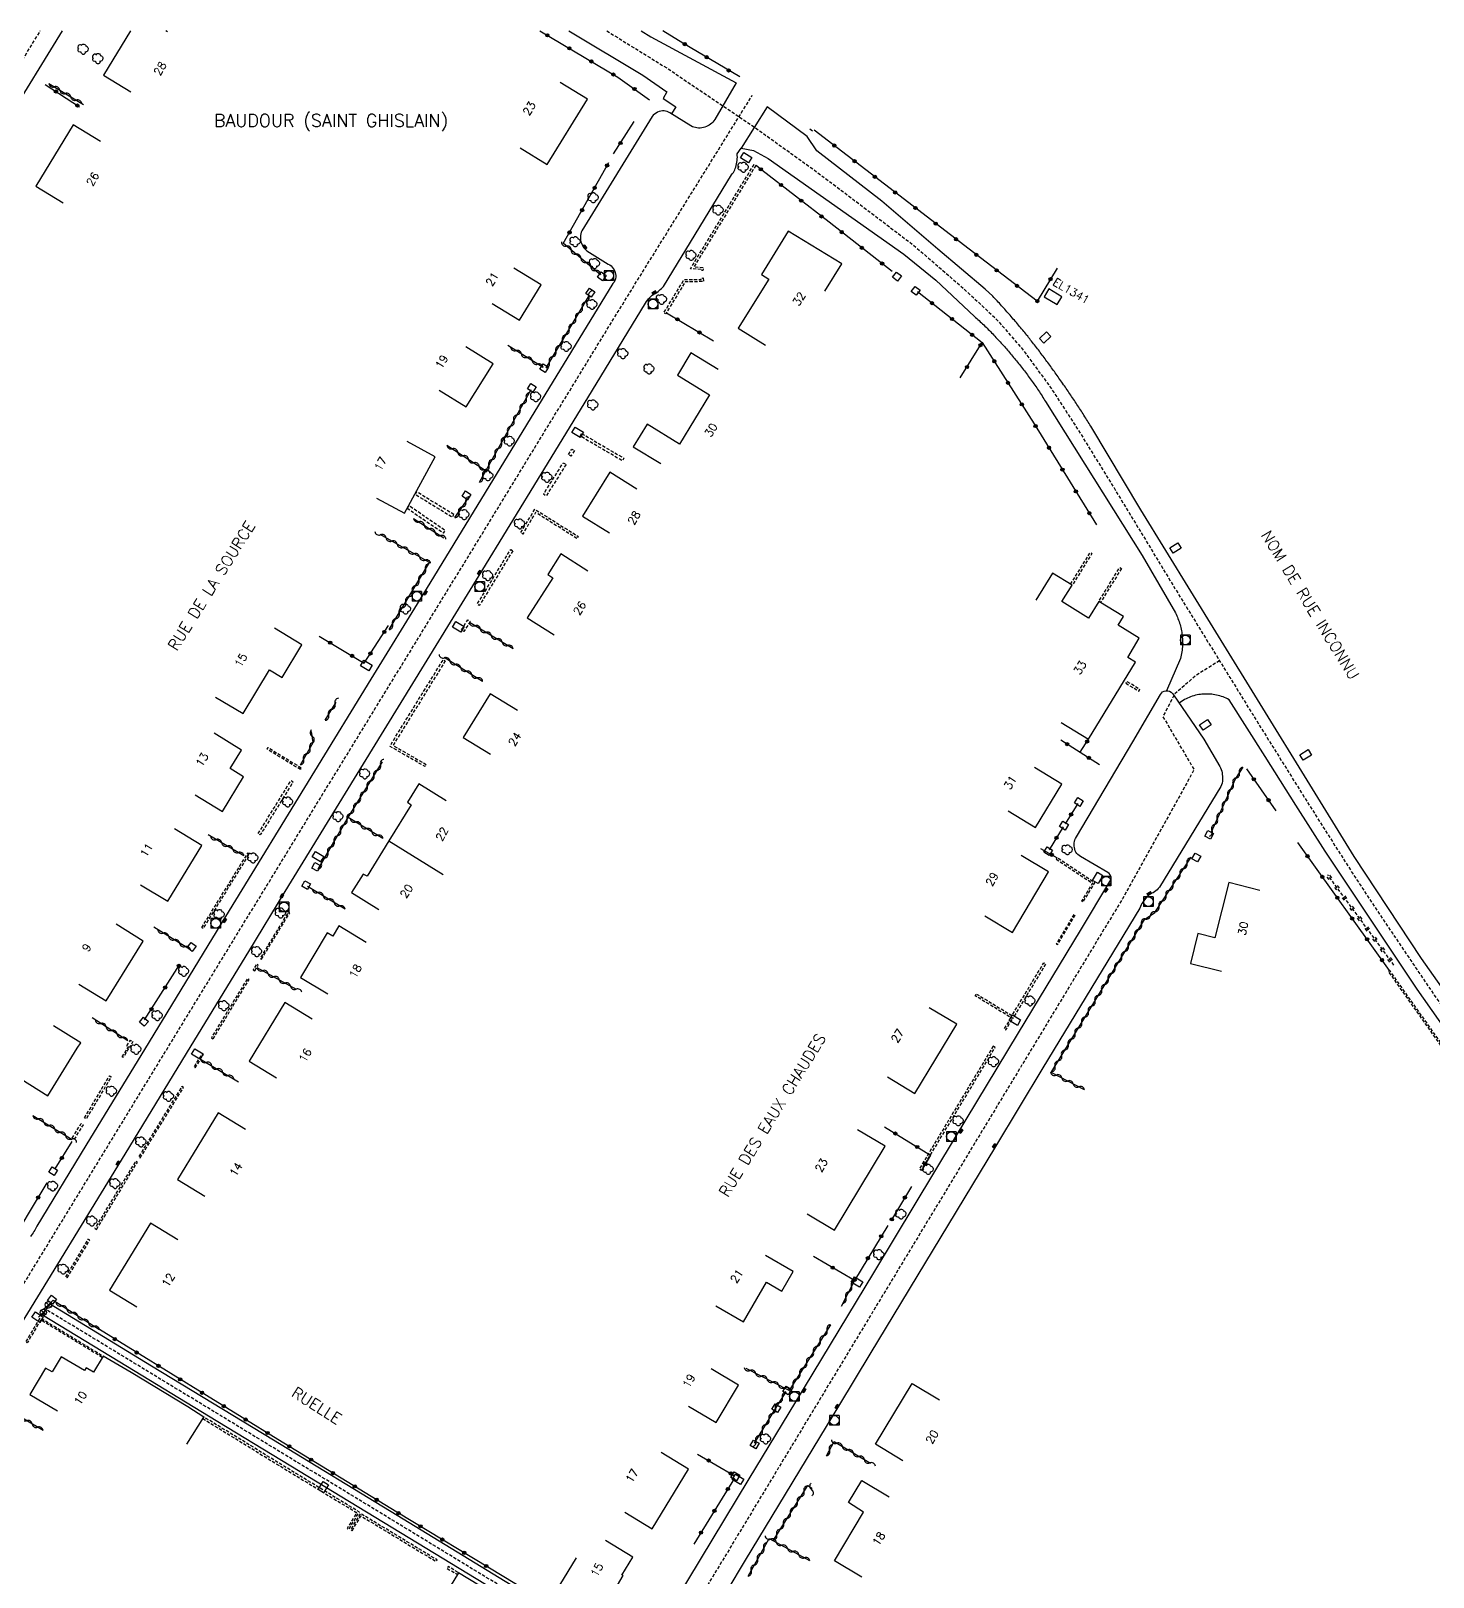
# Model space of a CAD drawing. Header units: millimetres. Extents: x 111999 to 113000, y 130000 to 131000.
# Drawn here: x 112413.9 to 112633, y 130758.4 to 131000 of the extents above; entities that cross this region are included whole.
import ezdxf
from ezdxf.enums import TextEntityAlignment as Align

# ---------------------------------------------------------------- set-up
doc = ezdxf.new("R2010")
doc.units = ezdxf.units.MM
doc.linetypes.add('DASHED', pattern=[0.75, 0.5, -0.25])
doc.layers.get('0').update_dxf_attribs({"linetype": 'CONTINUOUS'})
for name, color, linetype in [('W0001', 6, 'DASHED'), ('W0008', 7, 'CONTINUOUS'), ('W0100', 7, 'CONTINUOUS'), ('W0112', 1, 'DASHED'), ('W0220', 5, 'DASHED'), ('W0300', 7, 'CONTINUOUS'), ('W0310', 3, 'CONTINUOUS'), ('W0322', 7, 'CONTINUOUS'), ('W0400', 7, 'CONTINUOUS'), ('W0420', 7, 'CONTINUOUS'), ('W0454', 7, 'CONTINUOUS'), ('W0980', 7, 'CONTINUOUS'), ('W0984', 7, 'CONTINUOUS'), ('W0989', 7, 'CONTINUOUS'), ('W0991', 7, 'CONTINUOUS'), ('W1102', 7, 'CONTINUOUS'), ('W1471', 7, 'CONTINUOUS')]:
    doc.layers.add(name, color=color, linetype=linetype)
doc.styles.get("Standard").update_dxf_attribs({"font": 'romans.shx', "width": 0.85})

# ---------------------------------------------------------------- blocks, each defined once
blk = doc.blocks.new('T420')
for p, q in [((0.75, 0.75), (-0.75, 0.75)), ((-0.75, 0.75), (-0.75, -0.75)), ((0.75, 0.75), (0.75, -0.75)), ((0.75, -0.75), (-0.75, -0.75))]:
    blk.add_line(p, q)
blk.add_ellipse((0, 0), major_axis=(-0.53, 0.53), ratio=1, start_param=3.926991, end_param=10.210176)
blk = doc.blocks.new('t112o')
at = {"color": 0, "linetype": 'Continuous'}
for p, q in [((-0.5, 0.5), (0.5, 0.5)), ((-0.5, -0.5), (-0.5, 0.5)), ((0.5, 0.5), (0.5, -0.5)), ((0.5, -0.5), (-0.5, -0.5))]:
    blk.add_line(p, q, dxfattribs=at)
blk = doc.blocks.new('T300')
for p, q in [((-0.8, 0.51), (-0.86, 0.34)), ((-0.86, 0.34), (-0.86, 0.17)), ((-0.86, 0.17), (-0.74, 0.06)), ((-0.69, 0.63), (-0.8, 0.51)), ((-0.8, -0.06), (-0.74, 0.06)), ((-0.74, 0.06), (-0.69, 0.11)), ((-0.57, 0.69), (-0.69, 0.63)), ((-0.46, 0.69), (-0.57, 0.69)), ((-0.29, 0.63), (-0.46, 0.69)), ((-0.29, 0.63), (-0.17, 0.74)), ((-0.23, 0.57), (-0.29, 0.63)), ((-0.17, 0.74), (-0.06, 0.8)), ((-0.06, 0.8), (0.06, 0.8)), ((0.06, 0.8), (0.23, 0.74)), ((0.23, 0.74), (0.34, 0.63)), ((0.34, 0.63), (0.4, 0.51)), ((0.46, 0.46), (0.34, 0.46)), ((0.4, 0.51), (0.4, 0.46)), ((0.57, 0.4), (0.46, 0.46)), ((0.57, 0.4), (0.69, 0.29)), ((0.69, 0.29), (0.74, 0.17)), ((0.74, 0.06), (0.69, -0.17)), ((0.74, 0.17), (0.74, 0.06)), ((-0.8, -0.17), (-0.8, -0.06)), ((-0.8, -0.23), (-0.8, -0.17)), ((-0.74, -0.34), (-0.8, -0.23)), ((-0.69, -0.4), (-0.74, -0.34)), ((-0.51, -0.46), (-0.69, -0.4)), ((-0.4, -0.46), (-0.51, -0.46)), ((-0.4, -0.46), (-0.34, -0.46)), ((-0.34, -0.46), (-0.34, -0.4)), ((-0.34, -0.51), (-0.34, -0.46)), ((-0.29, -0.63), (-0.34, -0.51)), ((-0.17, -0.74), (-0.29, -0.63)), ((-0.06, -0.8), (-0.17, -0.74)), ((0.06, -0.8), (-0.06, -0.8)), ((0.17, -0.74), (0.06, -0.8)), ((0.23, -0.69), (0.17, -0.74)), ((0.29, -0.46), (0.23, -0.46)), ((0.29, -0.63), (0.23, -0.69)), ((0.46, -0.4), (0.29, -0.46)), ((0.34, -0.51), (0.29, -0.63)), ((0.34, -0.51), (0.34, -0.46)), ((0.57, -0.34), (0.46, -0.4)), ((0.63, -0.29), (0.57, -0.34)), ((0.69, -0.17), (0.63, -0.29))]:
    blk.add_line(p, q)
blk = doc.blocks.new('T400')
for p, q in [((-0.15, 0.3), (0.15, 0.3)), ((-0.15, -0.25), (-0.15, 0.3)), ((-0.15, 0.15), (0.15, 0.15)), ((-0.15, 0), (0.15, 0)), ((0.15, 0.3), (0.15, -0.25)), ((-0.15, -0.15), (0.15, -0.15)), ((-0.15, -0.25), (-0.15, -0.3)), ((-0.15, -0.3), (0.15, -0.3)), ((0.15, -0.3), (0.15, -0.25))]:
    blk.add_line(p, q)
blk = doc.blocks.new('T454')
for p, q in [((-0.25, 0.25), (0.25, -0.25)), ((-0.25, -0.25), (0.25, 0.25)), ((0.75, 0.75), (0.375, 0.375)), ((-0.375, -0.375), (-0.75, -0.75))]:
    blk.add_line(p, q)
blk.add_ellipse((0, 0), major_axis=(0.354, 0.354), ratio=1, start_param=5.497787143782138, end_param=11.78097245096172)
blk = doc.blocks.new('t220o')
at = {"color": 0, "linetype": 'Continuous'}
for p, q in [((-0.25, 0.25), (0.25, 0.25)), ((-0.25, -0.25), (0.25, -0.25))]:
    blk.add_line(p, q, dxfattribs=at)
blk = doc.blocks.new('t322o')
at = {"color": 0, "linetype": 'Continuous'}
for radius in [0.25, 0.15]:
    blk.add_circle((0, 0), radius, dxfattribs=at)
blk = doc.blocks.new('t310o')
at = {"color": 0, "linetype": 'Continuous'}
for centre, start, end in [((-0.5, 0.38), 216.8699, 323.1304), ((0.5, -0.37), 36.8699, 143.1303)]:
    blk.add_arc(centre, 0.625, start, end, dxfattribs=at)
blk = doc.blocks.new('T1471')
at = {"color": 0, "linetype": 'Continuous', "flags": 128}
blk.add_lwpolyline([(-0.75, -0.5), (-0.75, 0.5), (0.75, 0.5), (0.75, -0.5), (-0.75, -0.5)], dxfattribs=at)

msp = doc.modelspace()

# ---------------------------------------------------------------- linework, layer by layer
at = {"layer": 'W0001', "flags": 128}
for points in [[(112411.98, 130802.9), (112403.74, 130807.94), (112368.61, 130829.43), (112346.7, 130842.84), (112340.26, 130846.77), (112335.82, 130851.07), (112332.56, 130856.54), (112332.43, 130862.93), (112335.04, 130868.79), (112339.44, 130875.94), (112378.76, 130940.05), (112405.82, 130984.39), (112415.39, 131000)], [(112503.9, 131000), (112513.44, 130994.1), (112527.07, 130984.9), (112535.52, 130978.84), (112540.21, 130975.35), (112551.81, 130966.54), (112559.15, 130960.19), (112564.61, 130955.15), (112568.81, 130950.32), (112572.95, 130944.69), (112576.84, 130938.79), (112583.15, 130928.59), (112592.67, 130912.89), (112604.77, 130893.27), (112613.37, 130879.48), (112620.21, 130868.71), (112626.64, 130859.01), (112633.17, 130849.37), (112640.71, 130838.74), (112648.84, 130827.51), (112663.7, 130807.35), (112666.74, 130803.02), (112669.6, 130800.52), (112672.49, 130798.49)], [(112374.95, 130742.18), (112389.62, 130766.21), (112404.74, 130791.05), (112417.41, 130811.78), (112442.27, 130852.52), (112448.53, 130862.78), (112469.36, 130896.82), (112481.93, 130917.34), (112503.27, 130952.25), (112507.74, 130959.51), (112526.63, 130989.94)], [(112599.64, 130901.59), (112596.03, 130899.36), (112592.61, 130896.39), (112590.79, 130892.86), (112595.66, 130884.57), (112584.45, 130864.39), (112552.37, 130811.33), (112524.08, 130764.51), (112506.66, 130735.69), (112476.42, 130685.67), (112474.7, 130682.96), (112468.04, 130680.44), (112458.75, 130665.09)], [(112506.63, 130745.25), (112490.93, 130754.82), (112468, 130768.79), (112443.77, 130783.52), (112426.2, 130794.22), (112416.28, 130800.24)]]:
    msp.add_lwpolyline(points, dxfattribs=at)
at = {"layer": 'W0008', "flags": 128}
for points in [[(112410.18, 130985.83), (112418.86, 131000)], [(112509.29, 131000), (112510.77, 130999.06), (112524.1, 130991.87), (112520.77, 130986.16), (112520.62, 130985.95), (112520.46, 130985.76), (112520.29, 130985.59), (112520.1, 130985.43), (112519.9, 130985.29), (112519.69, 130985.17), (112519.47, 130985.07), (112519.24, 130984.98), (112518.99, 130984.91), (112518.74, 130984.86), (112518.49, 130984.83), (112518.24, 130984.83), (112517.99, 130984.84), (112517.75, 130984.89), (112517.51, 130984.95), (112517.28, 130985.04), (112517.04, 130985.16), (112513.76, 130987.2), (112513.54, 130987.32), (112513.31, 130987.41), (112513.08, 130987.46), (112512.84, 130987.49), (112512.6, 130987.49), (112512.36, 130987.46), (112512.08, 130987.39), (112511.83, 130987.3), (112511.59, 130987.17), (112511.37, 130987.02), (112511.17, 130986.84), (112510.98, 130986.63), (112500.02, 130968.78), (112499.92, 130968.54), (112499.85, 130968.3), (112499.8, 130968.06), (112499.78, 130967.82), (112499.78, 130967.57), (112499.81, 130967.32), (112499.86, 130967.07), (112499.94, 130966.83), (112500.03, 130966.6), (112500.14, 130966.38), (112500.28, 130966.18), (112500.43, 130966), (112500.61, 130965.82), (112500.8, 130965.66), (112504.12, 130963.57), (112504.36, 130963.44), (112504.57, 130963.29), (112504.75, 130963.11), (112504.91, 130962.9), (112505.03, 130962.69), (112505.13, 130962.48), (112505.21, 130962.26), (112505.26, 130962.03), (112505.29, 130961.8), (112505.29, 130961.56), (112505.25, 130961.27), (112505.16, 130961.01), (112505.03, 130960.77), (112504.86, 130960.54), (112484.9, 130927.89), (112475.08, 130911.83), (112467.04, 130898.72), (112458.25, 130884.33), (112444.35, 130861.63), (112432.42, 130842.07), (112422.52, 130825.85), (112414.87, 130813.26), (112414.76, 130813.05), (112414.64, 130812.84), (112414.52, 130812.63), (112414.39, 130812.42), (112414.26, 130812.22), (112414.12, 130812.02), (112413.98, 130811.82), (112413.84, 130811.63)], [(112497.98, 131000), (112509.54, 130993.08), (112513.28, 130990.47), (112512.69, 130989.44), (112514.66, 130988.14), (112514, 130987.05)], [(112640.31, 130842.17), (112631.2, 130855.06), (112620.69, 130870.99), (112599.07, 130906.09), (112587.36, 130925.19), (112579.51, 130938.25), (112579.38, 130938.46), (112579.25, 130938.68), (112579.12, 130938.89), (112578.99, 130939.1), (112578.85, 130939.31), (112578.72, 130939.52), (112578.58, 130939.73), (112578.45, 130939.95), (112578.32, 130940.16), (112578.18, 130940.37), (112578.05, 130940.58), (112577.91, 130940.79), (112577.77, 130941), (112577.64, 130941.21), (112577.5, 130941.42), (112577.36, 130941.62), (112577.23, 130941.83), (112577.09, 130942.04), (112576.95, 130942.25), (112576.81, 130942.46), (112576.67, 130942.67), (112576.53, 130942.87), (112576.39, 130943.08), (112576.25, 130943.29), (112576.11, 130943.5), (112575.97, 130943.7), (112575.83, 130943.91), (112575.69, 130944.12), (112575.55, 130944.32), (112575.4, 130944.53), (112575.26, 130944.73), (112575.12, 130944.94), (112574.98, 130945.14), (112574.83, 130945.35), (112574.69, 130945.55), (112574.54, 130945.76), (112574.4, 130945.96), (112574.26, 130946.16), (112574.11, 130946.36), (112573.97, 130946.56), (112573.83, 130946.77), (112573.68, 130946.97), (112573.54, 130947.17), (112573.39, 130947.37), (112573.25, 130947.57), (112573.1, 130947.77), (112572.96, 130947.97), (112572.81, 130948.17), (112572.66, 130948.37), (112572.52, 130948.57), (112572.37, 130948.76), (112572.22, 130948.96), (112572.08, 130949.16), (112571.93, 130949.36), (112571.78, 130949.56), (112571.63, 130949.75), (112571.48, 130949.95), (112571.33, 130950.15), (112571.18, 130950.35), (112571.03, 130950.54), (112570.88, 130950.74), (112570.73, 130950.93), (112570.58, 130951.13), (112570.43, 130951.32), (112570.27, 130951.52), (112570.12, 130951.71), (112569.97, 130951.91), (112569.81, 130952.1), (112569.66, 130952.29), (112569.5, 130952.49), (112569.35, 130952.68), (112569.19, 130952.87), (112569.04, 130953.06), (112568.88, 130953.26), (112568.71, 130953.45), (112568.55, 130953.65), (112568.39, 130953.84), (112568.23, 130954.03), (112568.07, 130954.23), (112567.9, 130954.42), (112567.74, 130954.61), (112567.58, 130954.8), (112567.41, 130954.99), (112567.25, 130955.19), (112567.08, 130955.38), (112566.91, 130955.57), (112566.75, 130955.76), (112566.58, 130955.94), (112566.41, 130956.13), (112566.25, 130956.32), (112566.08, 130956.51), (112565.91, 130956.7), (112565.74, 130956.88), (112565.57, 130957.07), (112565.4, 130957.26), (112565.23, 130957.44), (112565.05, 130957.63), (112564.88, 130957.81), (112564.71, 130958), (112564.54, 130958.18), (112564.36, 130958.36), (112564.19, 130958.55), (112563.04, 130959.65), (112555.63, 130965.91), (112546.85, 130973.42), (112536.69, 130981.24), (112535.23, 130983.5), (112528.96, 130988.15), (112524.91, 130981.69)], [(112411.9, 130797.13), (112428.06, 130823.59), (112439.54, 130842.38), (112447.98, 130856.16), (112453.66, 130865.52), (112467.29, 130887.77), (112483.95, 130914.93), (112493.63, 130930.77), (112500.94, 130942.7), (112509.96, 130957.48), (112510.1, 130957.71), (112510.26, 130957.93), (112510.43, 130958.14), (112510.6, 130958.34), (112510.8, 130958.53), (112511.01, 130958.7), (112511.23, 130958.85), (112511.47, 130958.99), (112511.7, 130959.14), (112511.92, 130959.3), (112512.09, 130959.45), (112512.26, 130959.6), (112512.43, 130959.76), (112512.59, 130959.92), (112512.74, 130960.09), (112523.4, 130977.52), (112523.54, 130977.7), (112523.67, 130977.89), (112523.79, 130978.09), (112523.89, 130978.3), (112523.98, 130978.51), (112524.06, 130978.73), (112524.13, 130978.98), (112524.19, 130979.24), (112524.23, 130979.49), (112524.27, 130979.75), (112524.29, 130980), (112524.3, 130980.26), (112524.29, 130980.52), (112524.27, 130980.78), (112524.91, 130981.69), (112526.82, 130981.34), (112529.13, 130980.05), (112550.32, 130965.11), (112555.31, 130961.06), (112561.33, 130955.4), (112561.52, 130955.23), (112561.7, 130955.07), (112561.89, 130954.9), (112562.07, 130954.74), (112562.25, 130954.57), (112562.43, 130954.4), (112562.61, 130954.23), (112562.79, 130954.06), (112562.97, 130953.89), (112563.15, 130953.72), (112563.32, 130953.54), (112563.5, 130953.37), (112563.67, 130953.19), (112563.85, 130953.02), (112564.02, 130952.84), (112564.19, 130952.66), (112564.36, 130952.48), (112564.53, 130952.3), (112564.69, 130952.12), (112564.86, 130951.94), (112565.03, 130951.76), (112565.2, 130951.58), (112565.36, 130951.4), (112565.53, 130951.22), (112565.69, 130951.04), (112565.86, 130950.86), (112566.02, 130950.67), (112566.18, 130950.49), (112566.35, 130950.31), (112566.51, 130950.12), (112566.67, 130949.94), (112566.83, 130949.75), (112566.99, 130949.56), (112567.15, 130949.38), (112567.31, 130949.19), (112567.46, 130949), (112567.62, 130948.81), (112567.78, 130948.62), (112567.93, 130948.43), (112568.09, 130948.24), (112568.24, 130948.05), (112568.39, 130947.86), (112568.55, 130947.66), (112568.7, 130947.46), (112568.85, 130947.27), (112569.01, 130947.07), (112569.16, 130946.87), (112569.31, 130946.67), (112569.46, 130946.47), (112569.61, 130946.26), (112569.76, 130946.06), (112569.91, 130945.86), (112570.06, 130945.66), (112570.21, 130945.45), (112570.35, 130945.25), (112570.5, 130945.04), (112570.64, 130944.84), (112570.79, 130944.63), (112570.93, 130944.43), (112571.07, 130944.22), (112571.21, 130944.01), (112571.35, 130943.8), (112571.49, 130943.59), (112571.63, 130943.39), (112571.77, 130943.18), (112571.91, 130942.97), (112572.04, 130942.75), (112572.18, 130942.54), (112572.31, 130942.33), (112572.45, 130942.12), (112587.57, 130918.02), (112592.74, 130909.09), (112592.85, 130908.86), (112592.95, 130908.64), (112593.05, 130908.41), (112593.14, 130908.18), (112593.23, 130907.95), (112593.31, 130907.72), (112593.39, 130907.48), (112593.46, 130907.25), (112593.52, 130907.01), (112593.58, 130906.77), (112593.64, 130906.53), (112593.68, 130906.29), (112593.73, 130906.04), (112593.76, 130905.8), (112593.8, 130905.55), (112593.82, 130905.3), (112593.85, 130905.04), (112593.86, 130904.78), (112593.87, 130904.52), (112593.87, 130904.26), (112593.86, 130904), (112593.85, 130903.75), (112593.82, 130903.49), (112593.79, 130903.23), (112593.76, 130902.98), (112593.71, 130902.72), (112593.66, 130902.47), (112593.61, 130902.21), (112593.54, 130901.96), (112591.36, 130896.9)], [(112514.74, 130754.86), (112526.12, 130773.78), (112533.43, 130785.8), (112545.6, 130805.98), (112558.4, 130827.14), (112568.25, 130843.47), (112577.89, 130859.45), (112582.52, 130867.12), (112582.65, 130867.38), (112582.69, 130867.65), (112582.66, 130867.94), (112582.56, 130868.17), (112582.4, 130868.36), (112582.19, 130868.49), (112577.9, 130871.01), (112577.68, 130871.15), (112577.49, 130871.3), (112577.33, 130871.48), (112577.19, 130871.68), (112577.08, 130871.9), (112577, 130872.14), (112576.95, 130872.4), (112576.92, 130872.65), (112576.91, 130872.89), (112576.93, 130873.14), (112576.98, 130873.38), (112577.05, 130873.61), (112577.15, 130873.84), (112577.27, 130874.07), (112586.07, 130888.93), (112590.41, 130896.31), (112590.55, 130896.55), (112590.74, 130896.74), (112590.98, 130896.85), (112591.26, 130896.91), (112591.57, 130896.89), (112591.84, 130896.82), (112592.08, 130896.69), (112592.29, 130896.5), (112592.46, 130896.25), (112597.18, 130889.34), (112599.68, 130885.1), (112599.79, 130884.85), (112599.89, 130884.61), (112599.97, 130884.36), (112600.03, 130884.1), (112600.07, 130883.84), (112600.1, 130883.58), (112600.12, 130883.31), (112600.11, 130883.03), (112600.08, 130882.76), (112600.02, 130882.49), (112599.94, 130882.23), (112599.84, 130881.97), (112590.26, 130866.22), (112590.07, 130866.02), (112589.88, 130865.83), (112589.68, 130865.66), (112589.46, 130865.49), (112589.27, 130865.36), (112589.06, 130865.26), (112588.85, 130865.15), (112588.65, 130865.03), (112588.47, 130864.89), (112588.28, 130864.7), (112588.11, 130864.51), (112587.94, 130864.31), (112587.79, 130864.1), (112587.64, 130863.89), (112587.51, 130863.67), (112587.39, 130863.44), (112587.27, 130863.2), (112587.17, 130862.96), (112572.03, 130838), (112564.61, 130825.69), (112544.98, 130793.28), (112540.25, 130785.4), (112525.53, 130761.06), (112519.77, 130751.49)], [(112642.87, 130832.75), (112630.49, 130850.27), (112616.12, 130871.87), (112611.56, 130879.03), (112606.75, 130886.63), (112601.13, 130895.5), (112600.9, 130895.63), (112600.66, 130895.74), (112600.42, 130895.85), (112600.18, 130895.95), (112599.93, 130896.03), (112599.68, 130896.11), (112599.43, 130896.17), (112599.17, 130896.23), (112598.92, 130896.28), (112598.66, 130896.32), (112598.41, 130896.35), (112598.16, 130896.37), (112597.91, 130896.39), (112597.65, 130896.4), (112597.4, 130896.4), (112597.14, 130896.39), (112596.89, 130896.37), (112596.64, 130896.34), (112596.38, 130896.31), (112596.12, 130896.26), (112595.87, 130896.21), (112595.61, 130896.14), (112595.36, 130896.06), (112595.12, 130895.98), (112594.88, 130895.88), (112594.64, 130895.77), (112594.41, 130895.65), (112594.17, 130895.53), (112593.32, 130894.99)]]:
    msp.add_lwpolyline(points, dxfattribs=at)
msp.add_lwpolyline([(112429.03, 130791.35), (112441.68, 130783.62), (112454.51, 130775.83), (112486.14, 130756.58), (112506.08, 130744.42), (112507.18, 130746.08), (112487.1, 130758.32), (112471.14, 130768.05), (112451.81, 130779.82), (112432.74, 130791.39), (112416.82, 130801.11), (112415.75, 130799.38)], close=True, dxfattribs=at)
at = {"layer": 'W0100', "flags": 128}
for points in [[(112429.48, 131000), (112425.25, 130993.09), (112429.51, 130990.48)], [(112435.26, 130999.86), (112435.02, 131000)], [(112490.35, 130981.74), (112494.6, 130979.12), (112500.89, 130989.32), (112496.63, 130991.94)], [(112424.8, 130982.7), (112420.54, 130985.31), (112414.68, 130975.75), (112418.94, 130973.14)], [(112537.99, 130959.33), (112540.6, 130963.6), (112532.24, 130968.7), (112528.06, 130961.95), (112529.2, 130961.24), (112524.43, 130953.55), (112528.68, 130950.92)], [(112486.01, 130957.4), (112490.28, 130954.79), (112493.67, 130960.35), (112489.4, 130962.95)], [(112477.7, 130943.89), (112481.94, 130941.25), (112486.15, 130948), (112481.9, 130950.64)], [(112521.32, 130947.09), (112517.05, 130949.69), (112514.94, 130946.22), (112519.95, 130943.13), (112515.28, 130935.44), (112510.19, 130938.54), (112508.04, 130935), (112512.32, 130932.41)], [(112467.91, 130927.01), (112472.31, 130924.63), (112477.1, 130933.48), (112472.7, 130935.85)], [(112508.6, 130928.43), (112504.35, 130931.07), (112500.08, 130924.21), (112504.32, 130921.57)], [(112500.95, 130915.6), (112496.73, 130918.3), (112494.68, 130915.07), (112495.47, 130914.56), (112491.48, 130908.31), (112495.69, 130905.62)], [(112574.91, 130891.96), (112579.18, 130889.35), (112586.51, 130901.38), (112585.31, 130902.13), (112587.09, 130905.13), (112583.82, 130907.14), (112584.64, 130908.51), (112580.78, 130910.86), (112579.17, 130908.23), (112575.02, 130910.83), (112576.61, 130913.38), (112573.56, 130915.29), (112570.91, 130911.05)], [(112442.78, 130895.91), (112447.06, 130893.33), (112451.19, 130900.16), (112453.17, 130898.97), (112456.27, 130904.09), (112451.99, 130906.67)], [(112489.93, 130893.83), (112485.67, 130896.45), (112481.46, 130889.62), (112485.71, 130887)], [(112439.59, 130880.63), (112443.86, 130878.03), (112447.16, 130883.45), (112445.03, 130884.74), (112446.83, 130887.65), (112442.57, 130890.28)], [(112566.61, 130878.16), (112570.89, 130875.57), (112574.98, 130882.33), (112570.7, 130884.91)], [(112478.79, 130879.72), (112474.55, 130882.36), (112472.76, 130879.48), (112473.33, 130879.11), (112469.84, 130873.46), (112466.47, 130867.93), (112465.82, 130868.26), (112464.03, 130865.38), (112468.27, 130862.74)], [(112431.04, 130866.61), (112435.31, 130864.01), (112440.61, 130872.72), (112436.34, 130875.32)], [(112562.98, 130861.72), (112567.28, 130859.16), (112572.92, 130868.63), (112568.62, 130871.19)], [(112605.94, 130865.71), (112601.09, 130866.93), (112598.91, 130858.3), (112596.26, 130858.98), (112595.08, 130854.31), (112599.93, 130853.08)], [(112421.43, 130851.08), (112425.68, 130848.44), (112431.47, 130857.78), (112427.23, 130860.42)], [(112466.32, 130857.58), (112462.03, 130860.16), (112461.07, 130858.56), (112460.22, 130859.07), (112456.04, 130852.11), (112460.33, 130849.54)], [(112457.88, 130845.59), (112453.61, 130848.2), (112448.01, 130839.02), (112452.27, 130836.41)], [(112547.76, 130836.57), (112552.04, 130833.98), (112558.57, 130844.8), (112554.29, 130847.38)], [(112412.33, 130836.27), (112416.59, 130833.64), (112421.15, 130841.05), (112421.7, 130841.92), (112417.46, 130844.57)], [(112447.43, 130828.36), (112443.16, 130830.96), (112436.82, 130820.57), (112441.08, 130817.96)], [(112535.19, 130815.2), (112539.48, 130812.62), (112547.37, 130825.75), (112543.08, 130828.32)], [(112436.88, 130811.11), (112432.61, 130813.73), (112426.2, 130803.28), (112430.47, 130800.66)], [(112520.92, 130800.83), (112525.24, 130798.3), (112528.86, 130804.5), (112531.26, 130803.1), (112533.04, 130806.15), (112528.72, 130808.67)], [(112438.27, 130779.2), (112440.96, 130783.42), (112438.46, 130785.01), (112429.6, 130790.39), (112425.19, 130792.97), (112423.72, 130790.45), (112422.53, 130791.14), (112422.3, 130790.71), (112418.64, 130792.83), (112417.23, 130790.48), (112416.22, 130791.08), (112413.77, 130786.96), (112418.07, 130784.4)], [(112516.69, 130785.13), (112520.98, 130782.56), (112524.49, 130788.43), (112520.2, 130790.99)], [(112550.14, 130776.61), (112545.86, 130779.19), (112551.59, 130788.7), (112555.87, 130786.12)], [(112506.7, 130768.56), (112510.98, 130765.96), (112516.66, 130775.29), (112512.39, 130777.89)], [(112543.75, 130758.43), (112539.46, 130760.99), (112543.99, 130768.57), (112541.65, 130770.07), (112543.74, 130773.54), (112548.03, 130770.96)], [(112499.09, 130761.46), (112496.51, 130757.18), (112503.22, 130753.14), (112506.47, 130758.66), (112506.27, 130758.74), (112507.99, 130761.55), (112503.72, 130764.16)], [(112490.76, 130738.41), (112495.03, 130735.81), (112497.88, 130740.49), (112498.32, 130740.22), (112500.28, 130743.45), (112499.87, 130743.72), (112500.04, 130744.02), (112492.31, 130748.78), (112493.83, 130751.23), (112485.72, 130756.23), (112485.64, 130756.15), (112480.74, 130759.11), (112478.15, 130754.84)]]:
    msp.add_lwpolyline(points, dxfattribs=at)
msp.add_lwpolyline([(112572.23, 130958.47), (112574.29, 130957.27), (112574.99, 130958.48), (112572.96, 130959.69)], close=True, dxfattribs=at)
at = {"layer": 'W0112', "flags": 128}
msp.add_lwpolyline([(112536.05, 130984.35), (112535.61, 130984.67)], dxfattribs=at)
for points in [[(112527.18, 130978.97), (112517.5, 130963.13), (112518.96, 130963.04), (112518.93, 130962.56), (112518.62, 130962.57), (112518.63, 130962.74), (112516.96, 130962.85), (112526.91, 130979.14)], [(112518.94, 130961.41), (112519.01, 130960.83), (112516.15, 130960.81), (112513.1, 130955.8), (112512.82, 130955.97), (112515.96, 130961.14), (112518.64, 130961.16), (112518.61, 130961.37)], [(112499.97, 130937.11), (112506.58, 130933.24), (112506.34, 130932.83), (112499.73, 130936.71)], [(112498.83, 130934.43), (112498.3, 130933.57), (112497.89, 130933.83), (112498.42, 130934.68)], [(112497.53, 130932.26), (112494.42, 130927.33), (112494, 130927.6), (112497.1, 130932.53)], [(112480, 130924.43), (112474.17, 130928), (112473.93, 130927.63), (112479.77, 130924.05)], [(112472.69, 130925.44), (112478.37, 130921.55), (112478.65, 130921.94), (112472.96, 130925.83)], [(112499.24, 130920.7), (112492.77, 130924.76), (112490.76, 130921.39), (112490.44, 130921.58), (112492.65, 130925.28), (112499.44, 130921.02)], [(112489.2, 130918.78), (112483.98, 130910.23), (112483.66, 130910.43), (112488.88, 130918.98)], [(112576.35, 130913.54), (112579.44, 130918.51), (112579.69, 130918.36), (112576.61, 130913.38)], [(112584.3, 130916.01), (112581.03, 130910.7), (112580.78, 130910.86), (112584.04, 130916.17)], [(112482.57, 130907.72), (112481.57, 130906.18), (112481.19, 130906.43), (112482.19, 130907.97)], [(112478.66, 130901.58), (112470.52, 130888.41), (112470.51, 130888.36), (112475.69, 130885.38), (112475.51, 130885.06), (112470.06, 130888.2), (112470.19, 130888.57), (112478.35, 130901.77)], [(112585, 130898.09), (112587.03, 130896.85), (112587.19, 130897.12), (112585.16, 130898.36)], [(112456.04, 130884.58), (112450.81, 130887.78), (112450.97, 130888.04), (112456.2, 130884.84)], [(112449.43, 130874.59), (112454.55, 130882.87), (112454.88, 130882.67), (112449.76, 130874.39)], [(112440.62, 130859.9), (112447.85, 130871.6), (112448.05, 130871.48), (112440.82, 130859.77)], [(112574.09, 130870.59), (112579.79, 130866.84), (112578.08, 130864.05), (112578.31, 130863.91), (112580.15, 130866.92), (112574.24, 130870.81)], [(112449.93, 130854.96), (112454.36, 130862.2), (112454.15, 130862.33), (112449.72, 130855.09)], [(112576.89, 130861.97), (112574.13, 130857.35), (112574.32, 130857.24), (112577.08, 130861.85)], [(112448.91, 130853.17), (112449.45, 130854.06), (112449.19, 130854.22), (112448.65, 130853.32)], [(112561.65, 130849.53), (112567.2, 130846.15), (112572.18, 130854.39), (112572.47, 130854.21), (112567.31, 130845.69), (112561.47, 130849.24)], [(112643.32, 130828.61), (112626.02, 130853.09), (112626.18, 130853.2), (112643.48, 130828.72)], [(112442.38, 130842.52), (112448.01, 130851.79), (112447.75, 130851.94), (112442.12, 130842.68)], [(112567.04, 130845.85), (112565.98, 130844.09), (112566.25, 130843.93), (112567.31, 130845.69)], [(112428.17, 130839.71), (112429.17, 130841.28), (112429.31, 130841.19), (112428.32, 130839.62)], [(112428.93, 130841.42), (112429.48, 130842.33), (112429.87, 130842.09), (112429.32, 130841.19)], [(112564.28, 130841.38), (112554.14, 130824.55), (112552.73, 130822.21), (112553.05, 130822.02), (112554.45, 130824.36), (112564.59, 130841.2)], [(112439.59, 130838), (112440.85, 130840.06), (112440.66, 130840.18), (112439.39, 130838.12)], [(112422.3, 130830.16), (112426.19, 130836.74), (112426.46, 130836.58), (112422.56, 130830)], [(112431, 130823.93), (112437.75, 130834.91), (112437.49, 130835.06), (112430.75, 130824.09)], [(112420.37, 130827.02), (112421.78, 130829.3), (112422.09, 130829.11), (112420.67, 130826.83)], [(112424.19, 130812.76), (112430.55, 130823.25), (112430.28, 130823.41), (112423.92, 130812.93)], [(112419.59, 130805.17), (112423.11, 130811.05), (112422.84, 130811.21), (112419.32, 130805.33)], [(112425.06, 130792.75), (112415.48, 130798.59), (112413.33, 130795.02), (112413.11, 130795.15), (112415.4, 130798.94), (112425.19, 130792.97)], [(112440.76, 130783.21), (112453.55, 130775.35), (112464.83, 130768.49), (112463.32, 130766.03), (112463.58, 130765.88), (112465.25, 130768.59), (112453.71, 130775.61), (112440.92, 130783.47)], [(112464.12, 130765.68), (112465.5, 130767.98), (112477.23, 130760.87), (112477.38, 130761.12), (112465.4, 130768.38), (112463.87, 130765.84)], [(112478.97, 130759.79), (112480.57, 130758.85), (112480.73, 130759.12), (112479.13, 130760.07)]]:
    msp.add_lwpolyline(points, close=True, dxfattribs=at)
at = {"layer": 'W0220', "flags": 128}
msp.add_lwpolyline([(112626.89, 130854.05), (112616.53, 130868.14)], dxfattribs=at)
at = {"layer": 'W0310', "flags": 128}
for points in [[(112416.73, 130991.77), (112422.15, 130988.48)], [(112502.94, 130961.91), (112497.11, 130966.78)], [(112494.41, 130947.38), (112501.2, 130958.7)], [(112493.95, 130947.42), (112488.44, 130950.84)], [(112484.03, 130929.52), (112492.07, 130943.97)], [(112478.93, 130935.27), (112484.91, 130931.37)], [(112480.16, 130923.97), (112482.25, 130926.96)], [(112473.71, 130923.84), (112478.43, 130920.81)], [(112469.91, 130906.46), (112476.19, 130916.93), (112468.47, 130921.33)], [(112489.27, 130903.46), (112482.46, 130907.56)], [(112484.5, 130898.38), (112478.49, 130902.09)], [(112459.92, 130892.3), (112461.59, 130895.13)], [(112456.04, 130885.33), (112458.02, 130888.83), (112457.78, 130890.52)], [(112458.81, 130869.04), (112463.48, 130877.11), (112468.85, 130885.8)], [(112603.28, 130884.95), (112602.13, 130883.2), (112598.27, 130874.7)], [(112468.93, 130873.81), (112463.48, 130877.12)], [(112447.2, 130871.13), (112441.63, 130874.39)], [(112578.55, 130834.56), (112573.33, 130837.27), (112579.41, 130847.23), (112587.89, 130861.18), (112589.52, 130862.25), (112595.2, 130870.93)], [(112463.02, 130862.77), (112457.16, 130866.35)], [(112438.85, 130856.41), (112433.11, 130859.98)], [(112449.23, 130853.66), (112455.36, 130850.27)], [(112429.04, 130842.22), (112423.5, 130845.8)], [(112440.44, 130839.35), (112446.36, 130835.83)], [(112414.24, 130830.54), (112420.37, 130826.78)], [(112542.58, 130804.77), (112540.51, 130800.68)], [(112424.63, 130797.08), (112417.4, 130801.62)], [(112538.84, 130797.85), (112532.4, 130787.59), (112525.67, 130791.02)], [(112415.84, 130781.34), (112407.93, 130786.01)], [(112531.88, 130787.36), (112530.41, 130785.1), (112526.95, 130779.33)], [(112538.22, 130777.4), (112539.42, 130779.59), (112545.08, 130776.21)], [(112529.92, 130764.22), (112535.29, 130772.72), (112535.86, 130772.4), (112535.89, 130771.98)], [(112525.97, 130758.58), (112529.29, 130764.48), (112535.56, 130761)]]:
    msp.add_lwpolyline(points, dxfattribs=at)
at = {"layer": 'W0322', "flags": 128}
for points in [[(112493.46, 131000), (112505.62, 130992.79), (112510.59, 130989.24)], [(112524.66, 130992.81), (112515.8, 130998.1), (112512.67, 131000)], [(112416.16, 130991.63), (112421.53, 130988.12)], [(112504.97, 130980.79), (112508.16, 130985.84)], [(112574.25, 130962.94), (112571.15, 130957.76), (112560.5, 130965.88), (112536.3, 130984.5)], [(112497.1, 130966.77), (112504.22, 130979.46)], [(112548.48, 130962.42), (112538.64, 130970.1), (112528.13, 130978.26), (112527.22, 130978.97)], [(112562.56, 130951.28), (112552.45, 130959.25)], [(112513.22, 130955.95), (112520.58, 130951.58)], [(112559.12, 130945.81), (112562.57, 130951.33), (112570.68, 130938.6), (112580.41, 130922.84)], [(112458.97, 130905.46), (112466, 130901.22), (112469.79, 130907.08)], [(112577.88, 130887.29), (112579.18, 130889.35)], [(112580.9, 130885.36), (112574.83, 130889.18)], [(112603.83, 130884.71), (112608.45, 130878.17)], [(112577.51, 130879.28), (112575.51, 130876.11)], [(112575.2, 130875.63), (112573.03, 130872.07)], [(112626.19, 130853.2), (112611.88, 130873.18)], [(112571.68, 130872.26), (112574.24, 130870.81)], [(112431.69, 130845.47), (112437.14, 130854.07)], [(112417.71, 130822.2), (112420.35, 130826.48)], [(112547.29, 130828.8), (112554.45, 130824.36), (112553.05, 130821.98)], [(112394.78, 130819.37), (112408.47, 130811.25), (112410.29, 130811.13), (112411.95, 130812.44), (112413.38, 130814.94), (112416.45, 130820.04)], [(112551.51, 130819.46), (112548.37, 130814.23)], [(112547.82, 130813.38), (112542.58, 130804.78), (112536.19, 130808.53)], [(112500.43, 130750.8), (112487.82, 130758.49), (112471.09, 130768.59), (112452.5, 130779.95), (112424.62, 130797.09)], [(112518.09, 130777.66), (112523.79, 130774.31)], [(112523.87, 130773.89), (112517.51, 130763.59)]]:
    msp.add_lwpolyline(points, dxfattribs=at)
at = {"layer": 'W1102', "flags": 128}
msp.add_lwpolyline([(112469.84, 130873.46), (112478.35, 130868.2)], dxfattribs=at)

# ---------------------------------------------------------------- block references
at = {"layer": 'W0112'}
for p, rotation in [((112503.13, 130961.66), 235.046302837615), ((112549.24, 130961.62), 322.5206060815997), ((112501.34, 130959.1), 55.04630283711233), ((112552.15, 130959.39), 142.5206060815997), ((112494.12, 130947.3), 237.9631095928395), ((112492.2, 130944.24), 57.96310959239898), ((112481.98, 130927.44), 326.8634309565751), ((112577.66, 130879.53), 237.7003598993346), ((112575.33, 130875.84), 238.4301628740663), ((112598.01, 130874.4), 240.616283656602), ((112572.87, 130871.85), 58.43016287403155), ((112458.5, 130869.4), 241.1425110791822), ((112596.01, 130870.86), 60.61628365688135), ((112456.93, 130866.55), 61.14251107881137), ((112439.03, 130856.89), 322.5069943229558), ((112431.58, 130845.19), 320.1358277288257), ((112417.39, 130821.86), 328.8906102615645), ((112417.23, 130801.76), 322.4286141147194), ((112532.1, 130787.58), 238.251693608358), ((112530.39, 130784.81), 58.25169360838929), ((112527, 130779.16), 59.03400129895785), ((112523.98, 130774.18), 58.81233600588322)]:
    msp.add_blockref('t112o', p, dxfattribs=dict(at, rotation=rotation))
at = {"layer": 'W0220', "rotation": 126.3314455849357}
for p in [(112616.82, 130867.75), (112618.01, 130866.13), (112619.19, 130864.52), (112620.37, 130862.91), (112621.56, 130861.3), (112622.74, 130859.69), (112623.93, 130858.08), (112625.11, 130856.47), (112626.3, 130854.86)]:
    msp.add_blockref('t220o', p, dxfattribs=at)
at = {"layer": 'W0300'}
for p in [(112422.12, 130997.14), (112424.41, 130995.66), (112525.25, 130978.69), (112501.8, 130973.93), (112521.32, 130971.99), (112498.98, 130967.06), (112502.01, 130963.65), (112517.09, 130964.92), (112501.61, 130957.26), (112512.48, 130958.04), (112497.58, 130950.69), (112506.43, 130949.58), (112510.52, 130947.17), (112492.82, 130942.83), (112501.75, 130941.57), (112488.71, 130935.9), (112485.33, 130930.5), (112494.57, 130930.25), (112481.62, 130924.42), (112490.31, 130922.98), (112485.32, 130914.9), (112472.47, 130909.67), (112466.1, 130883.92), (112454.06, 130879.53), (112461.94, 130877.23), (112575.87, 130872.05), (112448.64, 130870.78), (112443.37, 130861.92), (112452.94, 130862.19), (112449.23, 130856.15), (112437.82, 130853.06), (112444.09, 130847.69), (112570.05, 130848.45), (112433.69, 130846.15), (112430.38, 130840.87), (112564.35, 130838.94), (112426.53, 130834.34), (112435.44, 130833.53), (112558.82, 130829.71), (112431.14, 130826.41), (112554.14, 130822.12), (112417.35, 130819.51), (112427.08, 130819.91), (112423.47, 130814.05), (112549.88, 130815.13), (112546.43, 130808.81), (112418.98, 130806.54), (112528.74, 130780.01)]:
    msp.add_blockref('T300', p, dxfattribs=at)
at = {"layer": 'W0310'}
for p, rotation in [((112417.58, 130991.25), 328.7326063110668), ((112419.29, 130990.21), 328.7326063110668), ((112421, 130989.18), 328.7326063110668), ((112497.57, 130966.4), 140.1823427599628), ((112499.1, 130965.12), 140.1823427599628), ((112500.64, 130963.83), 140.1823427599628), ((112502.18, 130962.55), 140.1823427599628), ((112501.1, 130958.53), 59.01847081021838), ((112500.07, 130956.81), 59.01847081021838), ((112499.04, 130955.1), 59.01847081021838), ((112496.98, 130951.67), 59.01847081021838), ((112498.01, 130953.38), 59.01847081021838), ((112489.71, 130950.06), 148.1271709094278), ((112491.4, 130949), 148.1271709094278), ((112495.95, 130949.96), 59.01847081021838), ((112493.1, 130947.94), 148.1271709094278), ((112494.93, 130948.24), 59.01847081021838), ((112491.33, 130942.62), 60.90616030760503), ((112489.38, 130939.13), 60.90616030760503), ((112490.35, 130940.88), 60.90616030760503), ((112488.41, 130937.38), 60.90616030760503), ((112479.77, 130934.72), 326.8463973011725), ((112487.44, 130935.63), 60.90616030760503), ((112481.45, 130933.63), 326.8463973011725), ((112483.12, 130932.54), 326.8463973011725), ((112485.49, 130932.14), 60.90616030760503), ((112486.46, 130933.88), 60.90616030760503), ((112484.52, 130930.39), 60.90616030760503), ((112484.79, 130931.44), 326.8463973011725), ((112480.74, 130924.79), 55.03239759574419), ((112481.88, 130926.43), 55.03239759574419), ((112474.55, 130923.3), 327.2923993490632), ((112468.55, 130921.28), 150.3278571357861), ((112470.28, 130920.29), 150.3278571357861), ((112476.23, 130922.22), 327.2923993490632), ((112477.91, 130921.14), 327.2923993490632), ((112472.02, 130919.3), 150.3278571357861), ((112473.76, 130918.31), 150.3278571357861), ((112475.5, 130917.32), 150.3278571357861), ((112475.57, 130915.89), 59.04813252902475), ((112473.51, 130912.46), 59.04813252902475), ((112474.54, 130914.18), 59.04813252902475), ((112472.49, 130910.75), 59.04813252902475), ((112471.46, 130909.03), 59.04813252902475), ((112470.43, 130907.32), 59.04813252902475), ((112483.28, 130907.07), 148.9710333810914), ((112484.99, 130906.04), 148.9710333810914), ((112486.7, 130905.01), 148.9710333810914), ((112488.42, 130903.98), 148.9710333810914), ((112478.54, 130902.06), 148.2760605104653), ((112480.24, 130901.01), 148.2760605104653), ((112481.94, 130899.96), 148.2760605104653), ((112483.65, 130898.91), 148.2760605104653), ((112460.43, 130893.16), 59.33724150269994), ((112461.45, 130894.88), 59.33724150269994), ((112457.88, 130889.8), 98.1531853540258), ((112456.53, 130886.2), 60.53422663728481), ((112457.52, 130887.94), 60.53422663728481), ((112467.51, 130883.64), 58.27731047283471), ((112468.56, 130885.34), 58.27731047283471), ((112602.73, 130884.11), 236.6554438888476), ((112466.46, 130881.94), 58.27731047283471), ((112601.75, 130882.38), 245.5954432244818), ((112465.41, 130880.24), 58.27731047283471), ((112600.1, 130878.73), 245.5954432244818), ((112600.93, 130880.55), 245.5954432244818), ((112463.31, 130876.83), 59.9406269892478), ((112464.36, 130878.54), 58.27731047283471), ((112599.27, 130876.91), 245.5954432244818), ((112462.31, 130875.1), 59.9406269892478), ((112464.66, 130876.4), 148.740347019), ((112466.36, 130875.37), 148.740347019), ((112468.07, 130874.33), 148.740347019), ((112598.45, 130875.09), 245.5954432244818), ((112442.88, 130873.66), 149.683258360217), ((112444.61, 130872.65), 149.683258360217), ((112446.34, 130871.64), 149.683258360217), ((112460.31, 130871.64), 59.9406269892478), ((112461.31, 130873.37), 59.9406269892478), ((112459.31, 130869.91), 59.9406269892478), ((112594.55, 130869.93), 56.79275541350564), ((112592.36, 130866.58), 56.79275541350564), ((112593.45, 130868.26), 56.79275541350564), ((112458.75, 130865.38), 148.5502875707828), ((112591.26, 130864.91), 56.79275541350564), ((112460.46, 130864.34), 148.5502875707828), ((112462.16, 130863.29), 148.5502875707828), ((112590.17, 130863.24), 56.79275541350564), ((112587.44, 130860.44), 58.72426994188716), ((112588.84, 130861.8), 33.093025503282), ((112434.6, 130859.05), 148.0767202721269), ((112436.3, 130858), 148.0767202721269), ((112585.36, 130857.02), 58.72426994188716), ((112586.4, 130858.73), 58.72426994188716), ((112438, 130856.94), 148.0767202721269), ((112584.32, 130855.31), 58.72426994188716), ((112450.1, 130853.17), 331.0912877660838), ((112583.28, 130853.6), 58.72426994188716), ((112451.85, 130852.21), 331.0912877660838), ((112453.6, 130851.24), 331.0912877660838), ((112455.36, 130850.27), 331.0912877660838), ((112581.21, 130850.19), 58.72426994188716), ((112582.24, 130851.9), 58.72426994188716), ((112580.17, 130848.48), 58.72426994188716), ((112578.09, 130845.06), 58.6129303856784), ((112579.13, 130846.77), 58.6129303856784), ((112424.84, 130844.94), 147.1152331374226), ((112426.52, 130843.85), 147.1152331374226), ((112428.2, 130842.76), 147.1152331374226), ((112577.05, 130843.35), 58.6129303856784), ((112574.96, 130839.94), 58.6129303856784), ((112576, 130841.65), 58.6129303856784), ((112441.3, 130838.84), 329.2831157734668), ((112443.02, 130837.82), 329.2831157734668), ((112573.92, 130838.23), 58.6129303856784), ((112444.74, 130836.79), 329.2831157734668), ((112574.11, 130836.87), 152.5248111513018), ((112575.89, 130835.94), 152.5248111513018), ((112577.66, 130835.02), 152.5248111513018), ((112415.09, 130830.01), 328.4695867566444), ((112416.8, 130828.97), 328.4695867566444), ((112418.5, 130827.92), 328.4695867566444), ((112420.21, 130826.87), 328.4695867566444), ((112542.13, 130803.87), 243.1749356201259), ((112541.23, 130802.09), 243.1749356201259), ((112418.7, 130800.8), 147.8537524283179), ((112420.39, 130799.74), 147.8537524283179), ((112422.09, 130798.67), 147.8537524283179), ((112423.78, 130797.61), 147.8537524283179), ((112538.31, 130797.01), 237.9205931375126), ((112537.24, 130795.31), 237.9205931375126), ((112535.12, 130791.92), 237.9205931375126), ((112536.18, 130793.62), 237.9205931375126), ((112526.27, 130790.72), 152.9907525996811), ((112528.05, 130789.81), 152.9907525996811), ((112534.06, 130790.23), 237.9205931375126), ((112529.83, 130788.9), 152.9907525996811), ((112531.61, 130787.99), 152.9907525996811), ((112533, 130788.53), 237.9205931375126), ((112530.26, 130784.84), 239.0102561172881), ((112531.33, 130786.52), 237.0627221549629), ((112413.26, 130782.87), 149.4345550577008), ((112529.23, 130783.12), 239.0102561172881), ((112414.98, 130781.85), 149.4345550577008), ((112527.17, 130779.69), 239.0102561172881), ((112528.2, 130781.41), 239.0102561172881), ((112538.7, 130778.27), 61.3716263988826), ((112539.85, 130779.34), 329.1244004611635), ((112541.56, 130778.31), 329.1244004611635), ((112543.28, 130777.28), 329.1244004611635), ((112545, 130776.26), 329.1244004611635), ((112533.66, 130770.14), 57.71148707712907), ((112534.72, 130771.83), 57.71148707712907), ((112535.88, 130772.11), 274.6465789175266), ((112532.59, 130768.45), 57.71148707712907), ((112530.45, 130765.07), 57.71148707712907), ((112531.52, 130766.76), 57.71148707712907), ((112528.43, 130762.94), 60.5851980188617), ((112529.5, 130764.36), 331.0021457833841), ((112531.25, 130763.39), 331.0021457833841), ((112527.44, 130761.2), 60.5851980188617), ((112533, 130762.42), 331.0021457833841), ((112534.75, 130761.45), 331.0021457833841), ((112526.46, 130759.46), 60.5851980188617)]:
    msp.add_blockref('t310o', p, dxfattribs=dict(at, rotation=rotation))
at = {"layer": 'W0322'}
for p, rotation in [((112494.61, 130999.32), 329.3251210866797), ((112516.08, 130997.94), 149.1042430486617), ((112498.05, 130997.28), 329.3251210866797), ((112501.49, 130995.23), 329.3251210866797), ((112519.51, 130995.89), 149.1042430486617), ((112504.93, 130993.19), 329.3251210866797), ((112522.94, 130993.83), 149.1042430486617), ((112417.83, 130990.54), 326.8245136393405), ((112508.22, 130990.93), 324.44033383216), ((112421.18, 130988.35), 326.8245136393405), ((112506.04, 130982.48), 57.71996775987544), ((112539.44, 130982.09), 142.4196597784056), ((112503.95, 130978.98), 60.69167799097482), ((112527.96, 130978.38), 141.7827530825112), ((112542.61, 130979.65), 142.4196597784056), ((112531.12, 130975.93), 142.1813713702674), ((112545.78, 130977.21), 142.4196597784056), ((112502, 130975.49), 60.69167799097482), ((112534.28, 130973.48), 142.1813713702674), ((112548.95, 130974.77), 142.4196597784056), ((112500.04, 130972.01), 60.69167799097482), ((112537.44, 130971.02), 142.1813713702674), ((112552.12, 130972.33), 142.4196597784056), ((112555.29, 130969.89), 142.4196597784056), ((112498.08, 130968.52), 60.69167799097482), ((112540.6, 130968.57), 142.0614348913277), ((112558.46, 130967.45), 142.4196597784056), ((112543.75, 130966.11), 142.0614348913277), ((112561.63, 130965.02), 142.6938940572422), ((112546.91, 130963.65), 142.0614348913277), ((112564.81, 130962.59), 142.6938940572422), ((112568, 130960.17), 142.6938940572422), ((112573.22, 130961.22), 239.1500991324301), ((112554.7, 130957.47), 141.7548206510322), ((112571.17, 130957.79), 239.1500991324301), ((112514.94, 130954.93), 329.3385120256718), ((112557.84, 130955), 141.7548206510322), ((112518.38, 130952.89), 329.3385120256718), ((112560.98, 130952.52), 141.7548206510322), ((112562.29, 130950.9), 58.04860973121878), ((112560.18, 130947.5), 58.04860973121878), ((112564.44, 130948.39), 302.5170916794233), ((112566.59, 130945.02), 302.5170916794233), ((112568.74, 130941.65), 302.5170916794233), ((112570.89, 130938.27), 301.6793537760037), ((112572.99, 130934.87), 301.6793537760037), ((112575.09, 130931.46), 301.6793537760037), ((112577.19, 130928.06), 301.6793537760037), ((112579.29, 130924.66), 301.6793537760037), ((112469.14, 130906.09), 57.13979398831135), ((112460.69, 130904.42), 328.910416504927), ((112464.11, 130902.36), 328.910416504927), ((112466.97, 130902.73), 57.13979398831135), ((112578.95, 130888.98), 57.82951453516892), ((112575.83, 130888.56), 147.7687071281338), ((112579.21, 130886.42), 147.7687071281338), ((112604.99, 130883.07), 305.2439082705195), ((112607.29, 130879.81), 305.2439082705195), ((112576.44, 130877.59), 237.8220976303863), ((112574.16, 130873.93), 238.6221855285264), ((112573.42, 130871.27), 330.5367817151389), ((112613.38, 130871.08), 125.6168855131998), ((112615.7, 130867.83), 125.6168855131998), ((112618.03, 130864.58), 125.6168855131998), ((112620.36, 130861.33), 125.6168855131998), ((112622.69, 130858.08), 125.6168855131998), ((112437.04, 130853.92), 57.64711493855958), ((112625.02, 130854.83), 125.6168855131998), ((112434.9, 130850.54), 57.64711493855958), ((112432.76, 130847.16), 57.64711493855958), ((112548.99, 130827.74), 328.2056624490428), ((112418.76, 130823.9), 58.44346435849869), ((112552.39, 130825.63), 328.2056624490428), ((112553.65, 130823), 239.5282502456304), ((112415.06, 130817.73), 59.02583010718428), ((112550.48, 130817.74), 238.9548724278205), ((112548.42, 130814.32), 238.9548724278205), ((112546.78, 130811.67), 238.6149044910467), ((112539.19, 130806.77), 149.5885452924701), ((112544.69, 130808.26), 238.6149044910467), ((112542.61, 130804.84), 238.6149044910467), ((112427.03, 130795.61), 148.42529161411), ((112430.44, 130793.51), 148.42529161411), ((112433.85, 130791.42), 148.42529161411), ((112437.25, 130789.32), 148.42529161411), ((112440.66, 130787.23), 148.42529161411), ((112444.07, 130785.14), 148.42529161411), ((112447.48, 130783.04), 148.42529161411), ((112450.89, 130780.95), 148.42529161411), ((112454.3, 130778.86), 148.5673078493161), ((112457.71, 130776.77), 148.5673078493161), ((112519.81, 130776.65), 329.5471060508023), ((112461.12, 130774.68), 148.5673078493161), ((112523.26, 130774.62), 329.5471060508023), ((112464.53, 130772.6), 148.5673078493161), ((112522.82, 130772.19), 238.2942194104964), ((112467.95, 130770.51), 148.5673078493161), ((112471.36, 130768.43), 148.8764864940068), ((112520.72, 130768.78), 238.2942194104964), ((112474.79, 130766.36), 148.8764864940068), ((112478.21, 130764.29), 148.8764864940068), ((112518.61, 130765.38), 238.2942194104964), ((112481.63, 130762.23), 148.8764864940068), ((112485.06, 130760.16), 148.8764864940068)]:
    msp.add_blockref('t322o', p, dxfattribs=dict(at, rotation=rotation))
at = {"layer": 'W0400'}
for p, rotation in [((112500.45, 130966.27), 39.53760039014035), ((112511.3, 130959.15), 122.1683929114267), ((112483.97, 130915.35), 148.5607197211059), ((112475.56, 130912.24), 328.5724610563721), ((112453.15, 130864.86), 148.7360256086326), ((112581.88, 130865.76), 328.8518932824641), ((112588.64, 130865.26), 120.368813793432), ((112444.19, 130861.04), 328.6239929241808), ((112559.22, 130828.14), 328.9088817614983), ((112564.45, 130825.78), 148.8746140634372), ((112427.51, 130823.09), 148.5913489204652), ((112534.72, 130787.6), 328.8966622895039), ((112539.84, 130785.05), 148.8512293183537)]:
    msp.add_blockref('T400', p, dxfattribs=dict(at, rotation=rotation))
at = {"layer": 'W0420'}
for p in [(112504.22, 130961.77), (112511.12, 130957.33), (112484.04, 130913.17), (112474.22, 130911.68), (112594.3, 130904.83), (112581.92, 130867.16), (112453.47, 130863.12), (112588.52, 130863.95), (112442.8, 130860.58), (112557.71, 130827.25), (112533.22, 130786.64), (112539.44, 130782.91)]:
    msp.add_blockref('T420', p, dxfattribs=at)
at = {"layer": 'W0454'}
for p in [(112415.86, 130799.79), (112416.66, 130800.97)]:
    msp.add_blockref('T454', p, dxfattribs=at)
at = {"layer": 'W1471'}
for p, rotation in [((112525.68, 130980.19), 328.2265271342154), ((112572.39, 130952.1), 222.1643162797468), ((112499.34, 130937.29), 148.4997965675533), ((112592.75, 130919.2), 211.501812678454), ((112480.71, 130906.9), 148.5345427779413), ((112466.34, 130900.85), 328.538777641885), ((112597.41, 130891.6), 214.2864124748895), ((112613.08, 130886.89), 211.6341537484818), ((112458.78, 130870.99), 148.5088892715592), ((112580.61, 130867.67), 59.59820133042039), ((112567.66, 130845.45), 328.8899768716543), ((112439.91, 130840.16), 148.5717372917998), ((112543, 130804.53), 328.8966622921598), ((112414.96, 130799.03), 325.999277258916), ((112459.61, 130772.47), 58.66724468381303), ((112524.41, 130773.71), 328.9575834254359)]:
    msp.add_blockref('T1471', p, dxfattribs=dict(at, rotation=rotation))

# ---------------------------------------------------------------- texts
at = {"layer": 'W0980'}
msp.add_text('BAUDOUR (SAINT GHISLAIN)', height=2, dxfattribs=at).set_placement((112460.81, 130985.86), align=Align.MIDDLE)
at = {"layer": 'W0984'}
msp.add_text('EL1341', height=1.25, rotation=329.859, dxfattribs=at).set_placement((112576.48, 130959.37), align=Align.MIDDLE)
at = {"layer": 'W0989'}
for s, rotation, p in [('RUE DE LA SOURCE', 57.9232, (112442.14, 130913.33)), ('NOM DE RUE INCONNU', 301.5921, (112613.81, 130910.31)), ('RUE DES EAUX CHAUDES', 58.3408, (112529.77, 130830.61)), ('RUELLE', 327.7305, (112458.58, 130785.22))]:
    msp.add_text(s, height=1.75, rotation=rotation, dxfattribs=at).set_placement(p, align=Align.MIDDLE)
at = {"layer": 'W0991'}
for s, rotation, p in [('28', 58.52, (112434.09, 130994.12)), ('23', 58.3551, (112491.78, 130987.89)), ('26', 58.4708, (112423.57, 130976.87)), ('21', 58.6264, (112485.99, 130961.22)), ('32', 58.28, (112533.93, 130958.13)), ('19', 58.1095, (112478.1, 130948.32)), ('30', 58.4825, (112520.18, 130937.65)), ('17', 61.5946, (112468.55, 130932.38)), ('28', 58.0651, (112508.16, 130923.94)), ('26', 57.6395, (112499.65, 130909.82)), ('15', 59.5068, (112446.73, 130901.69)), ('33', 58.3642, (112577.84, 130900.52)), ('24', 58.3576, (112489.52, 130889.36)), ('13', 58.153, (112440.66, 130886.14)), ('31', 58.8353, (112566.94, 130882.57)), ('22', 60.3025, (112478.14, 130874.53)), ('11', 58.6481, (112431.98, 130872.01)), ('29', 59.2409, (112564.08, 130867.48)), ('20', 56.0896, (112472.61, 130865.61)), ('30', 78.8201, (112603.3, 130859.77)), ('9', 58.1578, (112422.63, 130856.8)), ('18', 60.6507, (112464.63, 130853.11)), ('27', 58.8666, (112549.31, 130843.01)), ('16', 58.5897, (112456.78, 130839.96)), ('14', 58.5933, (112445.96, 130822.12)), ('23', 58.9811, (112537.42, 130822.79)), ('12', 58.4792, (112435.38, 130804.84)), ('21', 56.6365, (112524.21, 130805.46)), ('19', 59.1159, (112516.73, 130789.09)), ('10', 58.0189, (112421.67, 130786.39)), ('20', 58.9089, (112554.72, 130780.33)), ('17', 58.6603, (112507.84, 130774.26)), ('18', 58.8207, (112546.4, 130764.42)), ('15', 60.4345, (112502.35, 130759.58))]:
    msp.add_text(s, height=1.25, rotation=rotation, dxfattribs=at).set_placement(p, align=Align.MIDDLE)

doc.saveas('drawing.dxf')
